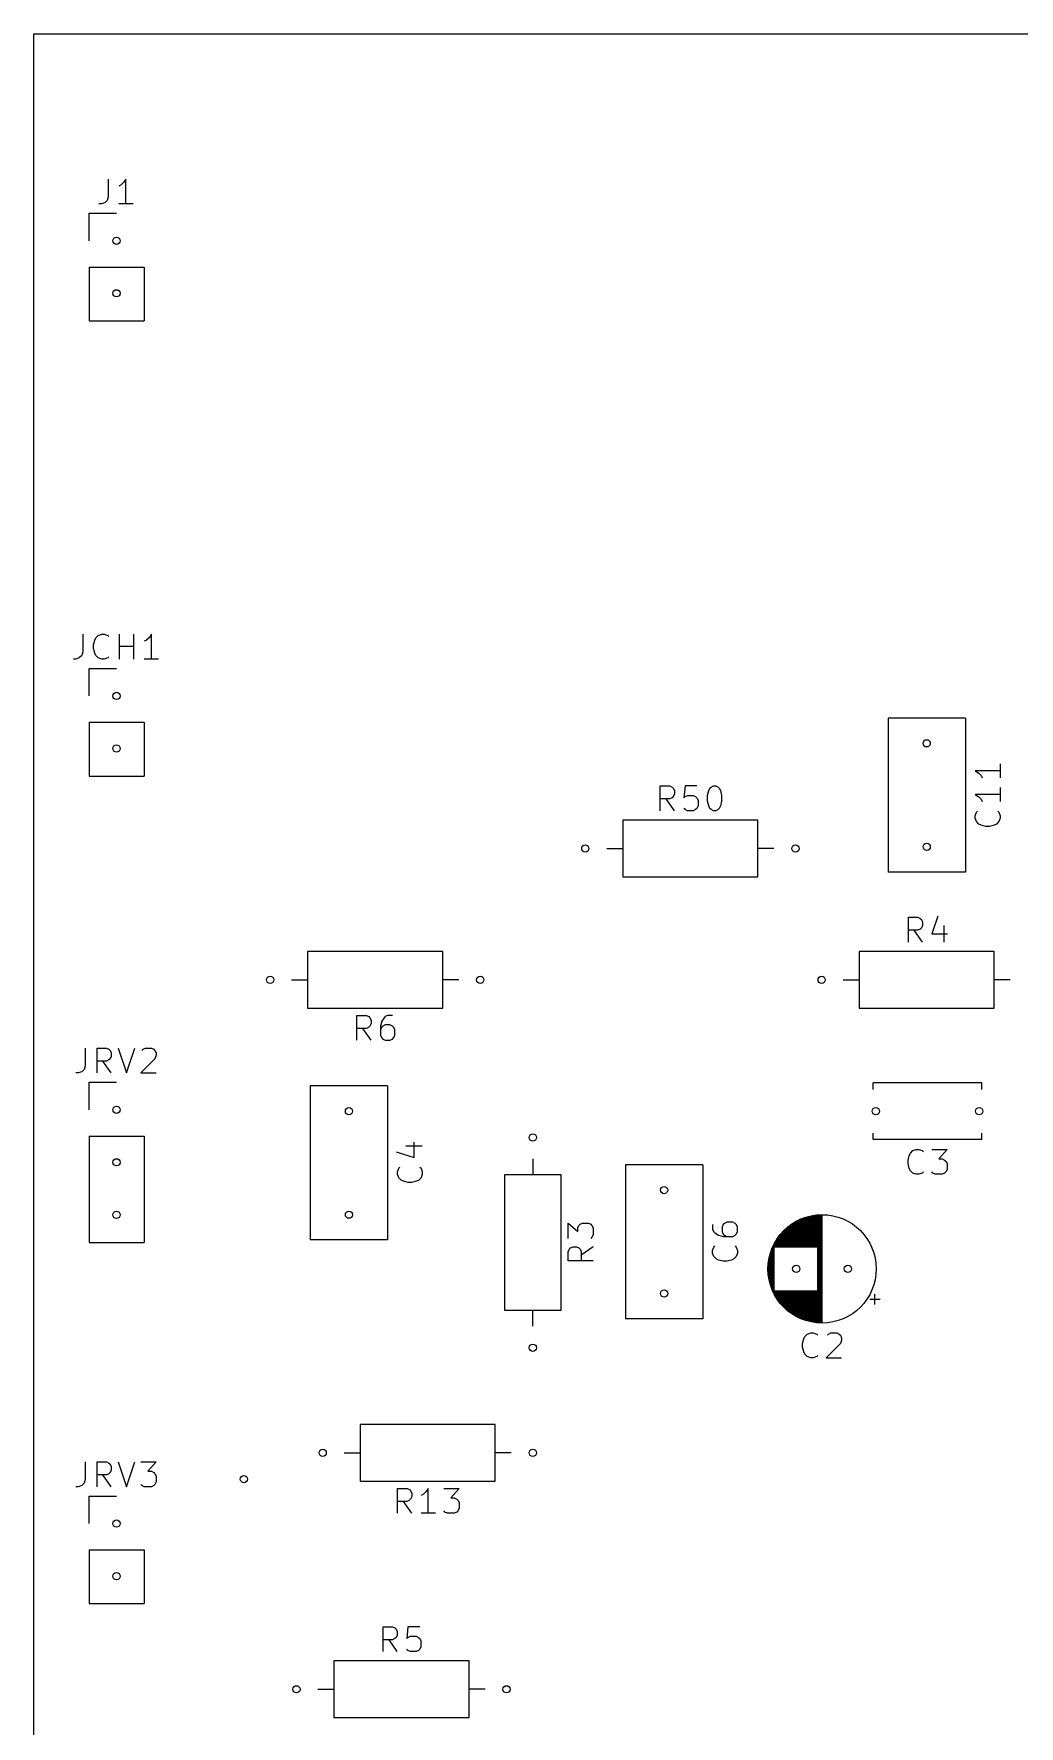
# Model space of a CAD drawing. Extents: x 0.79 to 9.84, y -6.5 to -0.79.
# Drawn here: x 0.787 to 2.663, y -4.007 to -0.787 of the extents above; entities that cross this region are included whole.
import ezdxf

# ---------------------------------------------------------------- set-up
doc = ezdxf.new("R2010")
doc.units = 0
doc.header["$MEASUREMENT"] = 0
doc.layers.add('BLACK', color=7, linetype='CONTINUOUS')

msp = doc.modelspace()

# ---------------------------------------------------------------- linework, layer by layer
at = {"layer": 'BLACK', "linetype": 'CONTINUOUS'}
for p, q in [((0.7874, -0.7874), (9.8425, -0.7874)), ((0.7874, -6.4961), (0.7874, -0.7874)), ((0.9291, -1.0637), (0.9291, -1.0974)), ((0.9539, -1.0749), (0.9494, -1.0772)), ((0.9584, -1.0704), (0.9539, -1.0749)), ((0.9629, -1.0637), (0.9584, -1.0704)), ((0.9629, -1.1109), (0.9629, -1.0637)), ((0.9156, -1.1109), (0.9111, -1.1109)), ((0.9224, -1.1087), (0.9156, -1.1109)), ((0.9269, -1.1042), (0.9224, -1.1087)), ((0.9291, -1.0974), (0.9269, -1.1042)), ((0.9764, -1.1109), (0.9494, -1.1109)), ((0.8925, -1.1287), (0.9449, -1.1287)), ((0.8925, -1.1811), (0.8925, -1.1287)), ((0.8925, -1.2311), (0.8925, -1.3335)), ((0.8925, -1.2311), (0.9972, -1.2311)), ((0.9972, -1.2311), (0.9972, -1.3335)), ((0.8925, -1.3335), (0.9972, -1.3335)), ((0.8808, -1.9298), (0.8808, -1.9636)), ((0.91, -1.9321), (0.9168, -1.9298)), ((0.9168, -1.9298), (0.9213, -1.9298)), ((0.9213, -1.9298), (0.928, -1.9321)), ((0.9505, -1.9771), (0.9505, -1.9298)), ((0.9775, -1.9771), (0.9775, -1.9298)), ((1.0112, -1.9298), (1.0067, -1.9366)), ((1.0112, -1.9771), (1.0112, -1.9298)), ((0.8808, -1.9636), (0.8785, -1.9703)), ((0.901, -1.9501), (0.9033, -1.9411)), ((0.901, -1.9568), (0.901, -1.9501)), ((0.9033, -1.9658), (0.901, -1.9568)), ((0.9033, -1.9411), (0.9055, -1.9366)), ((0.9055, -1.9366), (0.91, -1.9321)), ((0.928, -1.9321), (0.9303, -1.9343)), ((0.9505, -1.9523), (0.9775, -1.9523)), ((1.0022, -1.9411), (0.9978, -1.9433)), ((1.0067, -1.9366), (1.0022, -1.9411)), ((0.8673, -1.9771), (0.8628, -1.9771)), ((0.874, -1.9748), (0.8673, -1.9771)), ((0.8785, -1.9703), (0.874, -1.9748)), ((0.8925, -1.9949), (0.9449, -1.9949)), ((0.8925, -2.0472), (0.8925, -1.9949)), ((0.9055, -1.9703), (0.9033, -1.9658)), ((0.91, -1.9748), (0.9055, -1.9703)), ((0.9168, -1.9771), (0.91, -1.9748)), ((0.9213, -1.9771), (0.9168, -1.9771)), ((0.928, -1.9748), (0.9213, -1.9771)), ((0.9303, -1.9726), (0.928, -1.9748)), ((1.0247, -1.9771), (0.9978, -1.9771)), ((2.561, -2.0894), (2.4138, -2.0894)), ((2.4138, -2.0894), (2.4138, -2.3823)), ((2.561, -2.0894), (2.561, -2.3823)), ((0.8925, -2.0972), (0.8925, -2.1996)), ((0.8925, -2.0972), (0.9972, -2.0972)), ((0.9972, -2.0972), (0.9972, -2.1996)), ((2.6271, -2.1762), (2.6271, -2.2032)), ((0.8925, -2.1996), (0.9972, -2.1996)), ((1.98, -2.2656), (1.98, -2.2184)), ((1.98, -2.2184), (1.998, -2.2184)), ((1.998, -2.2184), (2.0025, -2.2206)), ((2.0025, -2.2206), (2.0048, -2.2229)), ((2.0273, -2.2184), (2.025, -2.2409)), ((2.0498, -2.2184), (2.0273, -2.2184)), ((2.0745, -2.2229), (2.0768, -2.2206)), ((2.0768, -2.2206), (2.0813, -2.2184)), ((2.0813, -2.2184), (2.0858, -2.2184)), ((2.0858, -2.2184), (2.0903, -2.2206)), ((2.0903, -2.2206), (2.0925, -2.2229)), ((2.6271, -2.1897), (2.5798, -2.1897)), ((2.5798, -2.1897), (2.5866, -2.1942)), ((2.5866, -2.1942), (2.5911, -2.1987)), ((2.5911, -2.1987), (2.5933, -2.2032)), ((2.6271, -2.2212), (2.6271, -2.2482)), ((1.998, -2.2431), (1.98, -2.2431)), ((2.007, -2.2656), (1.9913, -2.2431)), ((2.0025, -2.2409), (1.998, -2.2431)), ((2.0048, -2.2386), (2.0025, -2.2409)), ((2.0048, -2.2229), (2.007, -2.2274)), ((2.007, -2.2341), (2.0048, -2.2386)), ((2.007, -2.2274), (2.007, -2.2341)), ((2.025, -2.2409), (2.0273, -2.2386)), ((2.0273, -2.2386), (2.0318, -2.2364)), ((2.0318, -2.2364), (2.043, -2.2364)), ((2.043, -2.2364), (2.0475, -2.2386)), ((2.0475, -2.2386), (2.0498, -2.2409)), ((2.0498, -2.2409), (2.052, -2.2454)), ((2.052, -2.2454), (2.052, -2.2566)), ((2.07, -2.2364), (2.0723, -2.2274)), ((2.07, -2.2476), (2.07, -2.2364)), ((2.0723, -2.2566), (2.07, -2.2476)), ((2.0723, -2.2274), (2.0745, -2.2229)), ((2.0925, -2.2229), (2.0948, -2.2274)), ((2.0948, -2.2274), (2.097, -2.2364)), ((2.097, -2.2476), (2.0948, -2.2566)), ((2.097, -2.2364), (2.097, -2.2476)), ((2.6271, -2.2347), (2.5798, -2.2347)), ((2.5798, -2.2347), (2.5866, -2.2392)), ((2.5866, -2.2392), (2.5911, -2.2437)), ((2.5911, -2.2437), (2.5933, -2.2482)), ((1.9087, -2.2835), (1.9087, -2.3913)), ((2.1661, -2.2835), (1.9087, -2.2835)), ((2.0273, -2.2634), (2.025, -2.2611)), ((2.0318, -2.2656), (2.0273, -2.2634)), ((2.043, -2.2656), (2.0318, -2.2656)), ((2.0475, -2.2634), (2.043, -2.2656)), ((2.0498, -2.2611), (2.0475, -2.2634)), ((2.052, -2.2566), (2.0498, -2.2611)), ((2.0745, -2.2611), (2.0723, -2.2566)), ((2.0768, -2.2634), (2.0745, -2.2611)), ((2.0813, -2.2656), (2.0768, -2.2634)), ((2.0858, -2.2656), (2.0813, -2.2656)), ((2.0903, -2.2634), (2.0858, -2.2656)), ((2.0925, -2.2611), (2.0903, -2.2634)), ((2.0948, -2.2566), (2.0925, -2.2611)), ((2.1661, -2.3913), (2.1661, -2.2835)), ((2.5798, -2.2752), (2.5821, -2.2684)), ((2.5798, -2.2797), (2.5798, -2.2752)), ((2.5821, -2.2864), (2.5798, -2.2797)), ((2.5821, -2.2684), (2.5843, -2.2662)), ((2.6226, -2.2662), (2.6248, -2.2684)), ((2.6248, -2.2684), (2.6271, -2.2752)), ((2.6271, -2.2797), (2.6248, -2.2864)), ((2.6271, -2.2752), (2.6271, -2.2797)), ((2.5866, -2.2909), (2.5821, -2.2864)), ((2.5911, -2.2932), (2.5866, -2.2909)), ((2.6001, -2.2954), (2.5911, -2.2932)), ((2.6068, -2.2954), (2.6001, -2.2954)), ((2.6158, -2.2932), (2.6068, -2.2954)), ((2.6203, -2.2909), (2.6158, -2.2932)), ((2.6248, -2.2864), (2.6203, -2.2909)), ((1.8783, -2.3374), (1.9087, -2.3374)), ((2.1965, -2.3374), (2.1661, -2.3374)), ((2.561, -2.3823), (2.4138, -2.3823)), ((1.9087, -2.3913), (2.1661, -2.3913)), ((2.4525, -2.5156), (2.4525, -2.4684)), ((2.4525, -2.4684), (2.4705, -2.4684)), ((2.4705, -2.4684), (2.475, -2.4706)), ((2.475, -2.4706), (2.4773, -2.4729)), ((2.4773, -2.4729), (2.4795, -2.4774)), ((2.4795, -2.4774), (2.4795, -2.4841)), ((2.5088, -2.4661), (2.4975, -2.4999)), ((2.4705, -2.4931), (2.4525, -2.4931)), ((2.4795, -2.5156), (2.4638, -2.4931)), ((2.475, -2.4909), (2.4705, -2.4931)), ((2.4773, -2.4886), (2.475, -2.4909)), ((2.4795, -2.4841), (2.4773, -2.4886)), ((2.4975, -2.4999), (2.5268, -2.4999)), ((2.52, -2.4841), (2.52, -2.5156)), ((1.5661, -2.5335), (1.3087, -2.5335)), ((1.3087, -2.5335), (1.3087, -2.6413)), ((1.5661, -2.6413), (1.5661, -2.5335)), ((2.3587, -2.5335), (2.3587, -2.6413)), ((2.6161, -2.5335), (2.3587, -2.5335)), ((2.6161, -2.6413), (2.6161, -2.5335)), ((1.2783, -2.5874), (1.3087, -2.5874)), ((1.5965, -2.5874), (1.5661, -2.5874)), ((2.3283, -2.5874), (2.3587, -2.5874)), ((2.6465, -2.5874), (2.6161, -2.5874)), ((1.3087, -2.6413), (1.5661, -2.6413)), ((1.4025, -2.7023), (1.4025, -2.655)), ((1.4025, -2.655), (1.4205, -2.655)), ((1.4205, -2.655), (1.425, -2.6573)), ((1.425, -2.6573), (1.4273, -2.6595)), ((1.4273, -2.6595), (1.4295, -2.664)), ((1.4295, -2.6708), (1.4273, -2.6753)), ((1.4295, -2.664), (1.4295, -2.6708)), ((1.4498, -2.6663), (1.4475, -2.6753)), ((1.4543, -2.6595), (1.4498, -2.6663)), ((1.4565, -2.6573), (1.4543, -2.6595)), ((1.461, -2.655), (1.4565, -2.6573)), ((1.47, -2.655), (1.461, -2.655)), ((2.3587, -2.6413), (2.6161, -2.6413)), ((1.4205, -2.6798), (1.4025, -2.6798)), ((1.4295, -2.7023), (1.4138, -2.6798)), ((1.425, -2.6775), (1.4205, -2.6798)), ((1.4273, -2.6753), (1.425, -2.6775)), ((1.4475, -2.6753), (1.4475, -2.6933)), ((1.4498, -2.6775), (1.4475, -2.682)), ((1.4475, -2.6933), (1.4498, -2.6978)), ((1.452, -2.6753), (1.4498, -2.6775)), ((1.4498, -2.6978), (1.452, -2.7)), ((1.4565, -2.673), (1.452, -2.6753)), ((1.452, -2.7), (1.4565, -2.7023)), ((1.4655, -2.673), (1.4565, -2.673)), ((1.4565, -2.7023), (1.4655, -2.7023)), ((1.47, -2.6753), (1.4655, -2.673)), ((1.4655, -2.7023), (1.47, -2.7)), ((1.4723, -2.6775), (1.47, -2.6753)), ((1.47, -2.7), (1.4723, -2.6978)), ((1.4745, -2.682), (1.4723, -2.6775)), ((1.4723, -2.6978), (1.4745, -2.6933)), ((1.4745, -2.6933), (1.4745, -2.682)), ((0.8853, -2.7172), (0.8853, -2.751)), ((0.9078, -2.7645), (0.9078, -2.7172)), ((0.9078, -2.7172), (0.9258, -2.7172)), ((0.9258, -2.7172), (0.9303, -2.7195)), ((0.9303, -2.7195), (0.9325, -2.7217)), ((0.9325, -2.7217), (0.9348, -2.7262)), ((0.9348, -2.733), (0.9325, -2.7375)), ((0.9348, -2.7262), (0.9348, -2.733)), ((0.9483, -2.7172), (0.964, -2.7645)), ((0.964, -2.7645), (0.9798, -2.7172)), ((0.9933, -2.7217), (0.9955, -2.7195)), ((0.9955, -2.7195), (1, -2.7172)), ((1, -2.7172), (1.0112, -2.7172)), ((1.0112, -2.7172), (1.0157, -2.7195)), ((1.0157, -2.7195), (1.018, -2.7217)), ((1.018, -2.7217), (1.0202, -2.7262)), ((1.0202, -2.7307), (1.018, -2.7375)), ((1.0202, -2.7262), (1.0202, -2.7307)), ((0.8718, -2.7645), (0.8673, -2.7645)), ((0.8785, -2.7622), (0.8718, -2.7645)), ((0.883, -2.7577), (0.8785, -2.7622)), ((0.8853, -2.751), (0.883, -2.7577)), ((0.9258, -2.742), (0.9078, -2.742)), ((0.9348, -2.7645), (0.919, -2.742)), ((0.9303, -2.7397), (0.9258, -2.742)), ((0.9325, -2.7375), (0.9303, -2.7397)), ((1.018, -2.7375), (0.991, -2.7645)), ((0.991, -2.7645), (1.0202, -2.7645)), ((0.8925, -2.7823), (0.9449, -2.7823)), ((0.8925, -2.8346), (0.8925, -2.7823)), ((1.461, -2.7894), (1.3138, -2.7894)), ((1.3138, -2.7894), (1.3138, -3.0823)), ((1.461, -2.7894), (1.461, -3.0823)), ((2.5921, -2.7835), (2.3858, -2.7835)), ((2.3858, -2.7959), (2.3858, -2.7835)), ((2.5921, -2.7959), (2.5921, -2.7835)), ((0.8925, -2.8846), (0.8925, -3.087)), ((0.8925, -2.8846), (0.9972, -2.8846)), ((0.9972, -2.8846), (0.9972, -3.087)), ((1.5113, -2.9257), (1.5113, -2.8965)), ((2.3858, -2.8913), (2.3858, -2.8789)), ((2.5921, -2.8913), (2.3858, -2.8913)), ((2.5921, -2.8913), (2.5921, -2.8789)), ((1.4776, -2.9145), (1.5113, -2.9257)), ((1.4956, -2.9032), (1.5271, -2.9032)), ((1.7374, -2.9283), (1.7374, -2.9587)), ((2.4519, -2.9304), (2.4541, -2.9214)), ((2.4541, -2.9214), (2.4564, -2.9169)), ((2.4564, -2.9169), (2.4609, -2.9124)), ((2.4609, -2.9124), (2.4676, -2.9101)), ((2.4676, -2.9101), (2.4721, -2.9101)), ((2.4721, -2.9101), (2.4789, -2.9124)), ((2.4789, -2.9124), (2.4811, -2.9146)), ((2.4969, -2.9101), (2.5261, -2.9101)), ((2.5261, -2.9101), (2.5103, -2.9281)), ((2.5103, -2.9281), (2.5171, -2.9281)), ((2.5171, -2.9281), (2.5216, -2.9304)), ((1.4798, -2.9527), (1.4821, -2.946)), ((1.4798, -2.9572), (1.4798, -2.9527)), ((1.4821, -2.9639), (1.4798, -2.9572)), ((1.4821, -2.946), (1.4843, -2.9437)), ((1.5226, -2.9437), (1.5248, -2.946)), ((1.5248, -2.946), (1.5271, -2.9527)), ((1.5271, -2.9572), (1.5248, -2.9639)), ((1.5271, -2.9527), (1.5271, -2.9572)), ((1.7913, -2.9587), (1.6835, -2.9587)), ((1.6835, -2.9587), (1.6835, -3.2161)), ((1.7913, -3.2161), (1.7913, -2.9587)), ((2.061, -2.9394), (1.9138, -2.9394)), ((1.9138, -2.9394), (1.9138, -3.2323)), ((2.061, -2.9394), (2.061, -3.2323)), ((2.4519, -2.9371), (2.4519, -2.9304)), ((2.4541, -2.9461), (2.4519, -2.9371)), ((2.4564, -2.9506), (2.4541, -2.9461)), ((2.4609, -2.9551), (2.4564, -2.9506)), ((2.4676, -2.9574), (2.4609, -2.9551)), ((2.4721, -2.9574), (2.4676, -2.9574)), ((2.4789, -2.9551), (2.4721, -2.9574)), ((2.4811, -2.9529), (2.4789, -2.9551)), ((2.4991, -2.9551), (2.4969, -2.9529)), ((2.5036, -2.9574), (2.4991, -2.9551)), ((2.5171, -2.9574), (2.5036, -2.9574)), ((2.5216, -2.9551), (2.5171, -2.9574)), ((2.5216, -2.9304), (2.5238, -2.9326)), ((2.5238, -2.9529), (2.5216, -2.9551)), ((2.5238, -2.9326), (2.5261, -2.9371)), ((2.5261, -2.9484), (2.5238, -2.9529)), ((2.5261, -2.9371), (2.5261, -2.9484)), ((1.4866, -2.9684), (1.4821, -2.9639)), ((1.4911, -2.9707), (1.4866, -2.9684)), ((1.5001, -2.9729), (1.4911, -2.9707)), ((1.5068, -2.9729), (1.5001, -2.9729)), ((1.5158, -2.9707), (1.5068, -2.9729)), ((1.5203, -2.9684), (1.5158, -2.9707)), ((1.5248, -2.9639), (1.5203, -2.9684)), ((1.805, -3.0795), (1.805, -3.0503)), ((1.805, -3.0503), (1.823, -3.066)), ((1.823, -3.0593), (1.8253, -3.0548)), ((1.8253, -3.0548), (1.8275, -3.0525)), ((1.8275, -3.0525), (1.832, -3.0503)), ((1.832, -3.0503), (1.8433, -3.0503)), ((1.8433, -3.0503), (1.8478, -3.0525)), ((1.8478, -3.0525), (1.85, -3.0548)), ((1.85, -3.0548), (1.8523, -3.0593)), ((2.0798, -3.0532), (2.0798, -3.0622)), ((2.1001, -3.0532), (2.0978, -3.0577)), ((2.0978, -3.0577), (2.0978, -3.0667)), ((2.1023, -3.051), (2.1001, -3.0532)), ((2.1068, -3.0487), (2.1023, -3.051)), ((2.1181, -3.0487), (2.1068, -3.0487)), ((2.1226, -3.051), (2.1181, -3.0487)), ((2.1248, -3.0532), (2.1226, -3.051)), ((2.1271, -3.0577), (2.1248, -3.0532)), ((2.1271, -3.0667), (2.1271, -3.0577)), ((2.2236, -3.0965), (2.2236, -3.0585)), ((2.2252, -3.0965), (2.2252, -3.0573)), ((2.2267, -3.0965), (2.2267, -3.0561)), ((2.2283, -3.0965), (2.2283, -3.0549)), ((2.2299, -3.0965), (2.2299, -3.0539)), ((2.2315, -3.0965), (2.2315, -3.0528)), ((2.233, -3.0965), (2.233, -3.0518)), ((2.2346, -3.0965), (2.2346, -3.0508)), ((2.2362, -3.0965), (2.2362, -3.0498)), ((2.2378, -3.0965), (2.2378, -3.0489)), ((2.2393, -3.0965), (2.2393, -3.0481)), ((2.2409, -3.0965), (2.2409, -3.0472)), ((2.2425, -3.0965), (2.2425, -3.0465)), ((2.2441, -3.0965), (2.2441, -3.0457)), ((2.2456, -3.0965), (2.2456, -3.045)), ((2.2472, -3.0965), (2.2472, -3.0443)), ((2.2488, -3.0965), (2.2488, -3.0436)), ((2.2504, -3.0965), (2.2504, -3.043)), ((2.2519, -3.0965), (2.2519, -3.0424)), ((2.2535, -3.0965), (2.2535, -3.0418)), ((2.2551, -3.0965), (2.2551, -3.0413)), ((2.2567, -3.0965), (2.2567, -3.0407)), ((2.2582, -3.0965), (2.2582, -3.0402)), ((2.2598, -3.0965), (2.2598, -3.0398)), ((2.2614, -3.0965), (2.2614, -3.0393)), ((2.263, -3.0965), (2.263, -3.0389)), ((2.2646, -3.0965), (2.2646, -3.0385)), ((2.2661, -3.0965), (2.2661, -3.0382)), ((2.2677, -3.0965), (2.2677, -3.0379)), ((2.2693, -3.0965), (2.2693, -3.0376)), ((2.2709, -3.0965), (2.2709, -3.0373)), ((2.2724, -3.0965), (2.2724, -3.037)), ((2.274, -3.0965), (2.274, -3.0368)), ((2.2756, -3.0965), (2.2756, -3.0366)), ((2.2772, -3.0965), (2.2772, -3.0364)), ((2.2787, -3.0965), (2.2787, -3.0363)), ((2.2803, -3.2387), (2.2803, -3.0361)), ((2.2819, -3.2388), (2.2819, -3.036)), ((2.2835, -3.2389), (2.2835, -3.0359)), ((2.285, -3.2389), (2.285, -3.0359)), ((2.2866, -3.239), (2.2866, -3.0358)), ((2.2882, -3.239), (2.2882, -3.0358)), ((0.8925, -3.087), (0.9972, -3.087)), ((1.461, -3.0823), (1.3138, -3.0823)), ((1.823, -3.066), (1.823, -3.0593)), ((1.85, -3.0773), (1.8478, -3.0795)), ((1.8523, -3.0728), (1.85, -3.0773)), ((1.8523, -3.0593), (1.8523, -3.0728)), ((2.0798, -3.0622), (2.0821, -3.0667)), ((2.0821, -3.0667), (2.0843, -3.069)), ((2.0843, -3.069), (2.0911, -3.0735)), ((2.0911, -3.0735), (2.1001, -3.0757)), ((2.0978, -3.0667), (2.1001, -3.0712)), ((2.1001, -3.0712), (2.1023, -3.0735)), ((2.1001, -3.0757), (2.1181, -3.0757)), ((2.1023, -3.0735), (2.1068, -3.0757)), ((2.1181, -3.0757), (2.1226, -3.0735)), ((2.1226, -3.0735), (2.1248, -3.0712)), ((2.1248, -3.0712), (2.1271, -3.0667)), ((2.1968, -3.1838), (2.1968, -3.091)), ((2.1984, -3.0965), (2.1984, -3.0881)), ((2.2, -3.0965), (2.2, -3.0855)), ((2.2015, -3.0965), (2.2015, -3.083)), ((2.2031, -3.0965), (2.2031, -3.0806)), ((2.2047, -3.0965), (2.2047, -3.0783)), ((2.2063, -3.0965), (2.2063, -3.0762)), ((2.2078, -3.0965), (2.2078, -3.0742)), ((2.2094, -3.0965), (2.2094, -3.0723)), ((2.211, -3.0965), (2.211, -3.0705)), ((2.2126, -3.0965), (2.2126, -3.0688)), ((2.2141, -3.0965), (2.2141, -3.0671)), ((2.2157, -3.0965), (2.2157, -3.0655)), ((2.2173, -3.0965), (2.2173, -3.064)), ((2.2189, -3.0965), (2.2189, -3.0626)), ((2.2204, -3.0965), (2.2204, -3.0611)), ((2.222, -3.0965), (2.222, -3.0598)), ((1.805, -3.1043), (1.8073, -3.0998)), ((1.805, -3.1223), (1.805, -3.1043)), ((1.8523, -3.1223), (1.805, -3.1223)), ((1.8073, -3.0998), (1.8095, -3.0975)), ((1.8095, -3.0975), (1.814, -3.0953)), ((1.814, -3.0953), (1.8208, -3.0953)), ((1.8208, -3.0953), (1.8253, -3.0975)), ((1.8253, -3.0975), (1.8275, -3.0998)), ((1.8275, -3.0998), (1.8298, -3.1043)), ((1.8523, -3.0953), (1.8298, -3.111)), ((1.8298, -3.1043), (1.8298, -3.1223)), ((2.0798, -3.1027), (2.0821, -3.096)), ((2.0798, -3.1072), (2.0798, -3.1027)), ((2.0821, -3.1139), (2.0798, -3.1072)), ((2.0821, -3.096), (2.0843, -3.0937)), ((2.0866, -3.1184), (2.0821, -3.1139)), ((2.0911, -3.1207), (2.0866, -3.1184)), ((2.1001, -3.1229), (2.0911, -3.1207)), ((2.1068, -3.1229), (2.1001, -3.1229)), ((2.1158, -3.1207), (2.1068, -3.1229)), ((2.1203, -3.1184), (2.1158, -3.1207)), ((2.1248, -3.1139), (2.1203, -3.1184)), ((2.1226, -3.0937), (2.1248, -3.096)), ((2.1248, -3.096), (2.1271, -3.1027)), ((2.1271, -3.1072), (2.1248, -3.1139)), ((2.1271, -3.1027), (2.1271, -3.1072)), ((2.1874, -3.1578), (2.1874, -3.117)), ((2.1889, -3.1641), (2.1889, -3.1107)), ((2.1905, -3.1691), (2.1905, -3.1057)), ((2.1921, -3.1734), (2.1921, -3.1014)), ((2.1937, -3.1772), (2.1937, -3.0976)), ((2.1952, -3.1806), (2.1952, -3.0942)), ((2.1858, -3.1486), (2.1858, -3.1262)), ((2.1984, -3.1867), (2.1984, -3.1783)), ((2.2, -3.1893), (2.2, -3.1783)), ((2.2015, -3.1919), (2.2015, -3.1783)), ((2.2031, -3.1942), (2.2031, -3.1783)), ((2.2047, -3.1965), (2.2047, -3.1783)), ((2.2063, -3.1986), (2.2063, -3.1783)), ((2.2078, -3.2006), (2.2078, -3.1783)), ((2.2094, -3.2025), (2.2094, -3.1783)), ((2.211, -3.2043), (2.211, -3.1783)), ((2.2126, -3.206), (2.2126, -3.1783)), ((2.2141, -3.2077), (2.2141, -3.1783)), ((2.2157, -3.2093), (2.2157, -3.1783)), ((2.2173, -3.2108), (2.2173, -3.1783)), ((2.2189, -3.2122), (2.2189, -3.1783)), ((2.2204, -3.2137), (2.2204, -3.1783)), ((2.222, -3.215), (2.222, -3.1783)), ((2.2236, -3.2163), (2.2236, -3.1783)), ((2.2252, -3.2175), (2.2252, -3.1783)), ((2.2267, -3.2187), (2.2267, -3.1783)), ((2.2283, -3.2199), (2.2283, -3.1783)), ((2.2299, -3.2209), (2.2299, -3.1783)), ((2.2315, -3.222), (2.2315, -3.1783)), ((2.233, -3.223), (2.233, -3.1783)), ((2.2346, -3.224), (2.2346, -3.1783)), ((2.2362, -3.225), (2.2362, -3.1783)), ((2.2378, -3.2259), (2.2378, -3.1783)), ((2.2393, -3.2267), (2.2393, -3.1783)), ((2.2409, -3.2276), (2.2409, -3.1783)), ((2.2425, -3.2283), (2.2425, -3.1783)), ((2.2441, -3.2291), (2.2441, -3.1783)), ((2.2456, -3.2298), (2.2456, -3.1783)), ((2.2472, -3.2305), (2.2472, -3.1783)), ((2.2488, -3.2312), (2.2488, -3.1783)), ((2.2504, -3.2318), (2.2504, -3.1783)), ((2.2519, -3.2324), (2.2519, -3.1783)), ((2.2535, -3.233), (2.2535, -3.1783)), ((2.2551, -3.2335), (2.2551, -3.1783)), ((2.2567, -3.2341), (2.2567, -3.1783)), ((2.2582, -3.2346), (2.2582, -3.1783)), ((2.2598, -3.235), (2.2598, -3.1783)), ((2.2614, -3.2355), (2.2614, -3.1783)), ((2.263, -3.2359), (2.263, -3.1783)), ((2.2646, -3.2363), (2.2646, -3.1783)), ((2.2661, -3.2366), (2.2661, -3.1783)), ((2.2677, -3.2369), (2.2677, -3.1783)), ((2.2693, -3.2372), (2.2693, -3.1783)), ((2.2709, -3.2375), (2.2709, -3.1783)), ((2.2724, -3.2378), (2.2724, -3.1783)), ((2.274, -3.238), (2.274, -3.1783)), ((2.2756, -3.2382), (2.2756, -3.1783)), ((2.2772, -3.2384), (2.2772, -3.1783)), ((2.2787, -3.2385), (2.2787, -3.1783)), ((2.3888, -3.2053), (2.3888, -3.1856)), ((1.6835, -3.2161), (1.7913, -3.2161)), ((1.7374, -3.2465), (1.7374, -3.2161)), ((2.3986, -3.1955), (2.3789, -3.1955)), ((2.061, -3.2323), (1.9138, -3.2323)), ((2.2511, -3.2796), (2.2533, -3.2706)), ((2.2511, -3.2863), (2.2511, -3.2796)), ((2.2533, -3.2706), (2.2556, -3.2661)), ((2.2556, -3.2661), (2.2601, -3.2616)), ((2.2601, -3.2616), (2.2668, -3.2593)), ((2.2668, -3.2593), (2.2713, -3.2593)), ((2.2713, -3.2593), (2.2781, -3.2616)), ((2.2781, -3.2616), (2.2803, -3.2638)), ((2.3231, -3.2796), (2.2961, -3.3066)), ((2.2983, -3.2638), (2.3006, -3.2616)), ((2.3006, -3.2616), (2.3051, -3.2593)), ((2.3051, -3.2593), (2.3163, -3.2593)), ((2.3163, -3.2593), (2.3208, -3.2616)), ((2.3208, -3.2616), (2.3231, -3.2638)), ((2.3231, -3.2638), (2.3253, -3.2683)), ((2.3253, -3.2728), (2.3231, -3.2796)), ((2.3253, -3.2683), (2.3253, -3.2728)), ((2.2533, -3.2953), (2.2511, -3.2863)), ((2.2556, -3.2998), (2.2533, -3.2953)), ((2.2601, -3.3043), (2.2556, -3.2998)), ((2.2668, -3.3066), (2.2601, -3.3043)), ((2.2713, -3.3066), (2.2668, -3.3066)), ((2.2781, -3.3043), (2.2713, -3.3066)), ((2.2803, -3.3021), (2.2781, -3.3043)), ((2.2961, -3.3066), (2.3253, -3.3066)), ((1.6661, -3.4335), (1.4087, -3.4335)), ((1.4087, -3.4335), (1.4087, -3.5413)), ((1.6661, -3.5413), (1.6661, -3.4335)), ((0.8853, -3.5046), (0.8853, -3.5384)), ((0.9078, -3.5519), (0.9078, -3.5046)), ((0.9078, -3.5046), (0.9258, -3.5046)), ((0.9258, -3.5046), (0.9303, -3.5069)), ((0.9303, -3.5069), (0.9325, -3.5091)), ((0.9325, -3.5091), (0.9348, -3.5136)), ((0.9483, -3.5046), (0.964, -3.5519)), ((0.964, -3.5519), (0.9798, -3.5046)), ((0.991, -3.5046), (1.0202, -3.5046)), ((1.0202, -3.5046), (1.0045, -3.5226)), ((1.3783, -3.4874), (1.4087, -3.4874)), ((1.6965, -3.4874), (1.6661, -3.4874)), ((0.8853, -3.5384), (0.883, -3.5451)), ((0.9258, -3.5294), (0.9078, -3.5294)), ((0.9348, -3.5519), (0.919, -3.5294)), ((0.9303, -3.5271), (0.9258, -3.5294)), ((0.9325, -3.5249), (0.9303, -3.5271)), ((0.9348, -3.5204), (0.9325, -3.5249)), ((0.9348, -3.5136), (0.9348, -3.5204)), ((1.0045, -3.5226), (1.0112, -3.5226)), ((1.0112, -3.5226), (1.0157, -3.5249)), ((1.0157, -3.5249), (1.018, -3.5271)), ((1.018, -3.5271), (1.0202, -3.5316)), ((1.0202, -3.5316), (1.0202, -3.5429)), ((1.4087, -3.5413), (1.6661, -3.5413)), ((0.8718, -3.5519), (0.8673, -3.5519)), ((0.8785, -3.5496), (0.8718, -3.5519)), ((0.883, -3.5451), (0.8785, -3.5496)), ((0.8925, -3.5697), (0.9449, -3.5697)), ((0.8925, -3.622), (0.8925, -3.5697)), ((0.9933, -3.5496), (0.991, -3.5474)), ((0.9978, -3.5519), (0.9933, -3.5496)), ((1.0112, -3.5519), (0.9978, -3.5519)), ((1.0157, -3.5496), (1.0112, -3.5519)), ((1.018, -3.5474), (1.0157, -3.5496)), ((1.0202, -3.5429), (1.018, -3.5474)), ((1.48, -3.6023), (1.48, -3.555)), ((1.48, -3.555), (1.498, -3.555)), ((1.498, -3.555), (1.5025, -3.5573)), ((1.5025, -3.5573), (1.5048, -3.5595)), ((1.5048, -3.5595), (1.507, -3.564)), ((1.507, -3.5708), (1.5048, -3.5753)), ((1.507, -3.564), (1.507, -3.5708)), ((1.5295, -3.5663), (1.525, -3.5685)), ((1.534, -3.5618), (1.5295, -3.5663)), ((1.5385, -3.555), (1.534, -3.5618)), ((1.5385, -3.6023), (1.5385, -3.555)), ((1.5678, -3.555), (1.597, -3.555)), ((1.597, -3.555), (1.5813, -3.573)), ((1.5813, -3.573), (1.588, -3.573)), ((1.588, -3.573), (1.5925, -3.5753)), ((1.498, -3.5798), (1.48, -3.5798)), ((1.507, -3.6023), (1.4913, -3.5798)), ((1.5025, -3.5775), (1.498, -3.5798)), ((1.5048, -3.5753), (1.5025, -3.5775)), ((1.552, -3.6023), (1.525, -3.6023)), ((1.57, -3.6), (1.5678, -3.5978)), ((1.5745, -3.6023), (1.57, -3.6)), ((1.588, -3.6023), (1.5745, -3.6023)), ((1.5925, -3.6), (1.588, -3.6023)), ((1.5925, -3.5753), (1.5948, -3.5775)), ((1.5948, -3.5978), (1.5925, -3.6)), ((1.5948, -3.5775), (1.597, -3.582)), ((1.597, -3.5933), (1.5948, -3.5978)), ((1.597, -3.582), (1.597, -3.5933)), ((0.8925, -3.672), (0.8925, -3.7744)), ((0.8925, -3.672), (0.9972, -3.672)), ((0.9972, -3.672), (0.9972, -3.7744)), ((0.8925, -3.7744), (0.9972, -3.7744)), ((1.4525, -3.8656), (1.4525, -3.8184)), ((1.4525, -3.8184), (1.4705, -3.8184)), ((1.4705, -3.8184), (1.475, -3.8206)), ((1.475, -3.8206), (1.4773, -3.8229)), ((1.4773, -3.8229), (1.4795, -3.8274)), ((1.4795, -3.8274), (1.4795, -3.8341)), ((1.4998, -3.8184), (1.4975, -3.8409)), ((1.5223, -3.8184), (1.4998, -3.8184)), ((1.4705, -3.8431), (1.4525, -3.8431)), ((1.4795, -3.8656), (1.4638, -3.8431)), ((1.475, -3.8409), (1.4705, -3.8431)), ((1.4773, -3.8386), (1.475, -3.8409)), ((1.4795, -3.8341), (1.4773, -3.8386)), ((1.4975, -3.8409), (1.4998, -3.8386)), ((1.4998, -3.8634), (1.4975, -3.8611)), ((1.4998, -3.8386), (1.5043, -3.8364)), ((1.5043, -3.8656), (1.4998, -3.8634)), ((1.5043, -3.8364), (1.5155, -3.8364)), ((1.5155, -3.8364), (1.52, -3.8386)), ((1.52, -3.8634), (1.5155, -3.8656)), ((1.52, -3.8386), (1.5223, -3.8409)), ((1.5223, -3.8611), (1.52, -3.8634)), ((1.5223, -3.8409), (1.5245, -3.8454)), ((1.5245, -3.8566), (1.5223, -3.8611)), ((1.5245, -3.8454), (1.5245, -3.8566)), ((1.3587, -3.8835), (1.3587, -3.9913)), ((1.6161, -3.8835), (1.3587, -3.8835)), ((1.5155, -3.8656), (1.5043, -3.8656)), ((1.6161, -3.9913), (1.6161, -3.8835)), ((1.3283, -3.9374), (1.3587, -3.9374)), ((1.6465, -3.9374), (1.6161, -3.9374)), ((1.3587, -3.9913), (1.6161, -3.9913))]:
    msp.add_line(p, q, dxfattribs=at)
at = {"layer": 'BLACK'}
msp.add_circle((2.2882, -3.1374), 0.1031, dxfattribs=at)
at = {"layer": 'WHITE'}
for centre in [(0.9449, -1.1811), (0.9449, -1.2811), (0.9449, -2.0472), (0.9449, -2.1472), (2.4874, -2.1374), (1.8374, -2.3374), (2.2374, -2.3374), (2.4874, -2.3343), (1.2374, -2.5874), (1.6374, -2.5874), (2.2874, -2.5874), (0.9449, -2.8346), (1.3874, -2.8374), (2.3906, -2.8374), (2.5874, -2.8374), (1.7374, -2.8874), (0.9449, -2.9346), (1.9874, -2.9874), (0.9449, -3.0346), (1.3874, -3.0343), (2.239, -3.1374), (2.3374, -3.1374), (1.9874, -3.1843), (1.7374, -3.2874), (1.3374, -3.4874), (1.7374, -3.4874), (1.1874, -3.5374), (0.9449, -3.622), (0.9449, -3.722), (1.2874, -3.9374), (1.6874, -3.9374)]:
    msp.add_circle(centre, 0.00689, dxfattribs=at)

doc.saveas('drawing.dxf')
